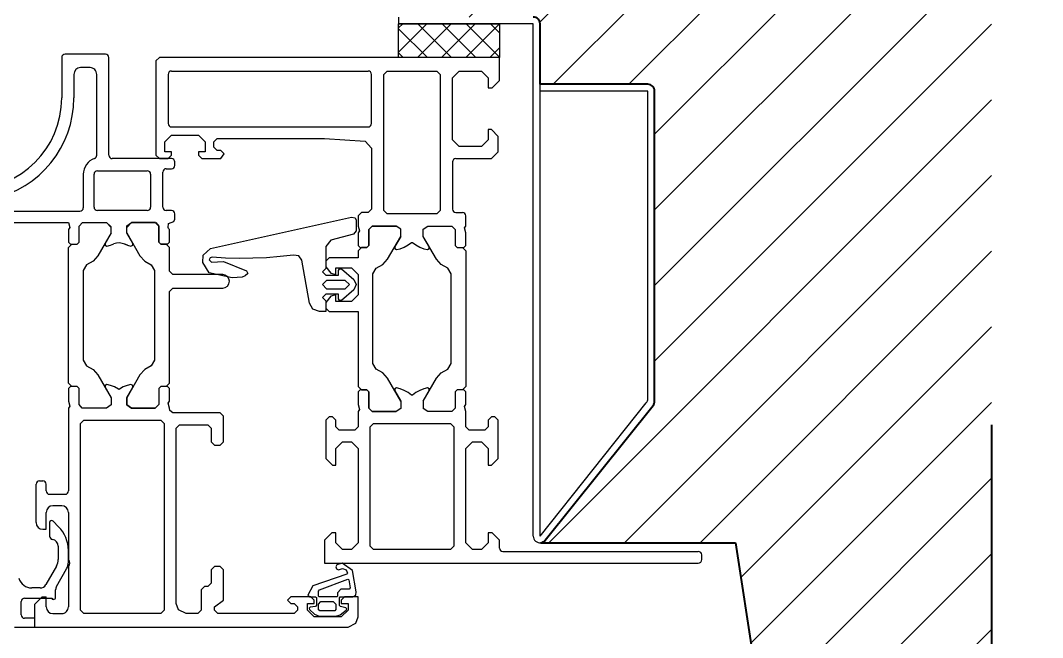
# Model space of a CAD drawing. Header units: millimetres. Extents: x 1251.1 to 1334.1, y 1577.6 to 1641.3.
# Drawn here: x 1278.0236 to 1278.1754, y 1620.3297 to 1620.4212 of the extents above; entities that cross this region are included whole.
import ezdxf

# ---------------------------------------------------------------- set-up
doc = ezdxf.new("R2010")
doc.units = ezdxf.units.MM
for name, pattern in [('ACAD_ISO02W100', [15, 12, -3]), ('AUSGEZOGEN', [0]), ('TRATTOPUNTO', [1, 0.5, -0.25, 0, -0.25])]:
    doc.linetypes.add(name, pattern=pattern)
doc.layers.add('MONTANTI sezioni - windows structure section', color=2, linetype='Continuous')
doc.layers.add('MURATURA', color=140, linetype='Continuous')
for name, color, linetype, lineweight in [('MURATURA sezioni - section wall', 7, 'Continuous', 40), ('SEZIONI medie - small section', 2, 'Continuous', 25), ('TRATTEGGIO - hatch', 252, 'Continuous', 20)]:
    doc.layers.add(name, color=color, linetype=linetype, lineweight=lineweight)
doc.styles.get("Standard").update_dxf_attribs({"font": 'Arial.ttf'})

# ---------------------------------------------------------------- blocks, each defined once
blk = doc.blocks.new('199120')
at = {"layer": 'MONTANTI sezioni - windows structure section', "linetype": 'Continuous'}
for p, q in [((-30, 74.49993897000002), (-30, 73.79992676)), ((26, 74.99993897000002), (-29.5, 74.99993897000002)), ((26, 71.59991455), (26, 74.99993897000002)), ((-0.5, 73.29992676), (-29.5, 73.29992676)), ((1.700012209999997, 71.99993897000002), (2.700012209999997, 72.99993897000002)), ((2.700012209999997, 72.99993897000002), (4, 72.99993897000002)), ((4, 72.99993897000002), (5, 71.99993897000002)), ((6.799987790000003, 72.49993897000002), (7.299987790000003, 72.99993897000002)), ((7.299987790000003, 72.99993897000002), (18.70001221, 72.99993897000002)), ((18.70001221, 72.99993897000002), (19.20001221, 72.49993897000002)), ((21, 71.99993897000002), (22, 72.99993897000002)), ((22, 72.99993897000002), (23.29998779, 72.99993897000002)), ((23.29998779, 72.99993897000002), (24.29998779, 71.99993897000002)), ((0, 72.79992676), (0, 71.59997558999999)), ((0, 71.59991455), (1.100036619999997, 70.49993897000002)), ((1.700012209999997, 70.5), (1.700012209999997, 71.99993897000002)), ((5, 71.99993897000002), (5, 65.99993897000002)), ((6.799987790000003, 54.79998778999999), (6.799987790000003, 72.49993897000002)), ((19.20001221, 72.49993897000002), (19.20001221, 54.79998778999999)), ((21, 66), (21, 71.99993897000002)), ((24.29998779, 71.99993897000002), (24.29998779, 70.49993897000002)), ((24.89996338, 70.5), (25.99993897, 71.60003661999997)), ((1.09997559, 70.5), (1.700012209999997, 70.5)), ((24.29998779, 70.5), (24.89996338, 70.5)), ((5, 66), (5, 65)), ((21, 65), (21, 66)), ((5, 65), (5, 58)), ((21, 58), (21, 65)), ((1.200012209999997, 60.5), (0.200012209999997, 59.5)), ((0.200012209999997, 59.5), (0.200012209999997, 53.80004882999998)), ((1.700012209999997, 60.5), (1.200012209999997, 60.5)), ((1.700012209999997, 58), (1.700012209999997, 60.5)), ((24.79998779, 60.5), (24.29998779, 60.5)), ((24.29998779, 60.5), (24.29998779, 58)), ((25.79998779, 59.5), (24.79998779, 60.5)), ((25.79998779, 53.79998778999999), (25.79998779, 59.5)), ((2.700012209999997, 57), (1.700012209999997, 58)), ((5, 58), (4, 57)), ((22, 57), (21, 58)), ((24.29998779, 58), (23.29998779, 57)), ((4, 57), (2.700012209999997, 57)), ((23.29998779, 57), (22, 57)), ((1.700012209999997, 54.79998778999999), (2.200012209999997, 55.29998778999999)), ((1.700012209999997, 53.79998778999999), (1.700012209999997, 54.79998778999999)), ((2.200012209999997, 55.29998778999999), (4.5, 55.29998778999999)), ((4.5, 55.29998778999999), (5, 54.79998778999999)), ((5, 54.79998778999999), (5, 52.5)), ((7.299987790000003, 54.29998778999999), (6.799987790000003, 54.79998778999999)), ((19.20001221, 54.79998778999999), (18.70001221, 54.29998778999999)), ((21, 54.79998778999999), (21.5, 55.29998778999999)), ((21, 52.5), (21, 54.79998778999999)), ((21.5, 55.29998778999999), (23.79998779, 55.29998778999999)), ((23.79998779, 55.29998778999999), (24.29998779, 54.79998778999999)), ((24.29998779, 54.79998778999999), (24.29998779, 53.79998778999999)), ((0.200012209999997, 53.79998778999999), (0.700012209999997, 53.29998778999999)), ((0.700012209999997, 53.29998778999999), (1.200012209999997, 53.29998778999999)), ((1.200012209999997, 53.29998778999999), (1.700012209999997, 53.79998778999999)), ((18.70001221, 54.29998778999999), (7.299987790000003, 54.29998778999999)), ((24.29998779, 53.79998778999999), (24.79998779, 53.29998778999999)), ((24.79998779, 53.29998778999999), (25.29998779, 53.29998778999999)), ((25.29998779, 53.29998778999999), (25.79998779, 53.79998778999999)), ((5, 52.5), (5.200012209999997, 51.77001953000001)), ((5.200012209999997, 51.77001953000001), (5, 51.50006103999999)), ((6.59997559, 52), (7.09997559, 52.5)), ((6.59997559, 52), (7.09997559, 52.5)), ((6.59997559, 49.59997558999999), (6.59997559, 52)), ((6.59997559, 49.59997558999999), (6.59997559, 52)), ((7.09997559, 52.5), (10.63995360999999, 52.5)), ((7.09997559, 52.5), (10.63995360999999, 52.5)), ((10.64001465, 52.5), (11.34002685999999, 52.04998778999999)), ((11.33996582, 50.96997069999998), (11.33996582, 52.04998778999999)), ((14.65997315, 52.04998778999999), (15.35998535, 52.5)), ((14.65997315, 50.96997069999998), (14.65997315, 52.04998778999999)), ((18.89996338, 52.5), (15.35992432, 52.5)), ((15.35998535, 52.5), (18.89996338, 52.5)), ((18.89996338, 52.5), (19.39996338, 52)), ((19.39996338, 52), (18.89996338, 52.5)), ((19.39996338, 52), (19.39996338, 49.59997558999999)), ((19.39996338, 49.59997558999999), (19.39996338, 52)), ((20.79998779, 52.22998046999999), (21, 52.5)), ((21, 51.5), (20.79998779, 52.22998046999999)), ((5, 51.5), (5, 49.59997558999999)), ((11.33996582, 50.96997069999998), (9.380004880000001, 47.56994629000002)), ((11.33996582, 50.96997069999998), (10.45996094, 49.44995117000002)), ((12.41998291, 49.69995117000002), (12.93994141, 50.07995605999997)), ((12.94000244, 50.07995605999997), (13.05999756, 50.07995605999997)), ((13.05999756, 50.07995605999997), (13.58001709, 49.69995117000002)), ((14.65997315, 50.96997069999998), (16.61999512, 47.56994629000002)), ((15.53997803, 49.44995117000002), (14.65997315, 50.96990966999999)), ((21, 49.59997558999999), (21, 51.5)), ((5, 49.59997558999999), (5.300048829999994, 49.29998778999999)), ((5, 48.79998778999999), (5.5, 49.29998778999999)), ((5, 28.70001221000001), (5, 48.79998778999999)), ((5.299987790000003, 49.29998778999999), (6.299987790000003, 49.29998778999999)), ((5.5, 49.29998778999999), (6.299987790000003, 49.29998778999999)), ((6.299987790000003, 49.29998778999999), (6.59997559, 49.59997558999999)), ((6.299987790000003, 49.29998778999999), (6.59997559, 49.59997558999999)), ((10.45996094, 49.44995117000002), (10.45996094, 49.14990233999998)), ((10.45996094, 49.15002442000002), (10.7199707, 49.00006103999999)), ((10.7199707, 49), (11.25994873, 49.14001465000001)), ((11.26000977, 49.14001465000001), (11.84997559, 49.38000488)), ((11.84997559, 49.38000488), (12.41998291, 49.70001221000001)), ((13.58001709, 49.69995117000002), (14.15002441, 49.37994385000002)), ((14.14996338, 49.38000488), (14.73999023, 49.14001465000001)), ((14.73999023, 49.14001465000001), (15.2800293, 49.00006103999999)), ((15.27996826, 49), (15.53997803, 49.15002442000002)), ((15.53997803, 49.15002442000002), (15.53997803, 49.45007323999999)), ((19.39996338, 49.59997558999999), (19.69995117, 49.29998778999999)), ((19.70001221, 49.29998778999999), (19.40002441, 49.59997558999999)), ((19.70001221, 49.29998778999999), (20.70001221, 49.29998778999999)), ((20.5, 49.29998778999999), (19.70001221, 49.29998778999999)), ((21, 48.79998778999999), (20.5, 49.29998778999999)), ((20.70001221, 49.29998778999999), (21, 49.59997558999999)), ((21, 37.69995117000002), (21, 48.79992676000001)), ((9.380004880000001, 47.56994629000002), (8.670043949999993, 46.76989745999998)), ((16.61999512, 47.56994629000002), (17.33001709, 46.76989745999998)), ((7.700012209999997, 46.25), (7.200012209999997, 45.39001465000001)), ((8.669982910000002, 46.77001953000001), (7.700012209999997, 46.25006103999999)), ((17.33001709, 46.77001953000001), (18.30004883, 46.25006103999999)), ((18.29999541999999, 46.25), (18.79999541999999, 45.39001465000001)), ((7.200012209999997, 45.39001465000001), (7.200012209999997, 32.11004638999998)), ((18.79999541999999, 45.39001465000001), (18.79999541999999, 32.11004638999998)), ((25.29998779, 37.69995117000002), (21, 37.69995117000002)), ((25.79998779, 37.19995117000002), (25.29998779, 37.69995117000002)), ((25.79998779, 36.36999512), (25.79998779, 37.20001221000001)), ((21, 35.19995117000002), (22, 36.19995117000002)), ((21, 32.20001221000001), (21, 35.20001221000001)), ((22, 36.19995117000002), (24.29998779, 36.19995117000002)), ((24.29998779, 36.19995117000002), (24.29998779, 35.19995117000002)), ((24.29998779, 35.19995117000002), (25.05999756, 35.39990233999998)), ((25.05999756, 35.40002442000002), (25.79998779, 36.37005614999998)), ((7.200012209999997, 32.10998534999999), (7.700012209999997, 31.25)), ((18.79998779, 32.10998534999999), (18.29998779, 31.25)), ((22, 31.20001221000001), (21, 32.20001221000001)), ((25.05999756, 32), (24.29998779, 32.20001221000001)), ((24.29998779, 32.20001221000001), (24.29998779, 31.20001221000001)), ((25.79998779, 31.02996825999998), (25.05999756, 32)), ((7.700012209999997, 31.25), (8.670043949999993, 30.72998046999999)), ((8.669982910000002, 30.72998046999999), (9.380004880000001, 29.92999268)), ((17.33001709, 30.72998046999999), (16.62005615, 29.92999268)), ((18.29998779, 31.25), (17.33001709, 30.72998046999999)), ((24.29998779, 31.20001221000001), (22, 31.20001221000001)), ((25.79998779, 30.20001221000001), (25.79998779, 31.03002930000002)), ((9.380004880000001, 29.92999268), (11.34002685999999, 26.52996825999998)), ((16.61999512, 29.92999268), (14.65997315, 26.52996825999998)), ((21, 28.70001221000001), (21, 29.70001221000001)), ((21, 29.70001221000001), (25.29998779, 29.70001221000001)), ((25.29998779, 29.70001221000001), (25.79998779, 30.20001221000001)), ((5.5, 28.20001221000001), (5, 28.70001221000001)), ((5.299987790000003, 28.20001221000001), (5, 27.90002442000002)), ((5, 27.89996337999997), (5, 26)), ((6.299987790000003, 28.20001221000001), (5.299987790000003, 28.20001221000001)), ((6.299987790000003, 28.20001221000001), (5.499938970000002, 28.20001221000001)), ((6.59997559, 27.89996337999997), (6.299987790000003, 28.19995117000002)), ((6.59997559, 27.89996337999997), (6.299987790000003, 28.19995117000002)), ((6.59997559, 25.5), (6.59997559, 27.89996337999997)), ((6.59997559, 25.5), (6.59997559, 27.89996337999997)), ((10.7199707, 28.5), (10.45996094, 28.34997558999999)), ((10.45996094, 28.34997558999999), (10.45996094, 28.04998778999999)), ((10.45996094, 28.04998778999999), (11.33996582, 26.52996825999998)), ((11.26000977, 28.35998534999999), (10.7199707, 28.5)), ((11.84997559, 28.11999512), (11.25994873, 28.35998534999999)), ((12.41998291, 27.79998778999999), (11.84997559, 28.11999512)), ((12.94000244, 27.41998290999999), (12.41998291, 27.79998778999999)), ((13.05999756, 27.41998290999999), (12.94000244, 27.41998290999999)), ((13.58001709, 27.79998778999999), (13.05999756, 27.41998290999999)), ((14.14996338, 28.11999512), (13.57995606, 27.79998778999999)), ((14.73999023, 28.35998534999999), (14.15002441, 28.11999512)), ((14.65997315, 26.52996825999998), (15.53997803, 28.04998778999999)), ((15.27996826, 28.5), (14.73999023, 28.35998534999999)), ((15.53997803, 28.34997558999999), (15.27996826, 28.5)), ((15.53997803, 28.04998778999999), (15.53997803, 28.34997558999999)), ((19.39996338, 27.89996337999997), (19.69995117, 28.19995117000002)), ((19.39996338, 27.89996337999997), (19.39996338, 25.5)), ((19.39996338, 25.5), (19.39996338, 27.89996337999997)), ((19.70001221, 28.20001221000001), (19.40002441, 27.90002442000002)), ((20.70001221, 28.20001221000001), (19.70001221, 28.20001221000001)), ((19.70001221, 28.20001221000001), (20.50006104, 28.20001221000001)), ((20.5, 28.20001221000001), (21, 28.70001221000001)), ((21, 27.89996337999997), (20.70001221, 28.19995117000002)), ((21, 26), (21, 27.89996337999997)), ((5, 26), (5.200012209999997, 25.26995849999997)), ((11.33996582, 26.52996825999998), (11.33996582, 25.44995117000002)), ((11.33996582, 26.52996825999998), (11.33996582, 25.44995117000002)), ((14.65997315, 26.52996825999998), (14.65997315, 25.44995117000002)), ((20.79998779, 25.72998046999999), (21, 26)), ((5.200012209999997, 25.26995849999997), (5, 25)), ((5, 25), (5, 23.5)), ((7.09997559, 25), (6.59997559, 25.5)), ((7.09997559, 25), (6.59997559, 25.5)), ((10.64001465, 25), (7.100036619999997, 25)), ((10.64001465, 25), (7.100036619999997, 25)), ((11.33996582, 25.44995117000002), (10.63995360999999, 24.99993897000002)), ((11.33996582, 25.44995117000002), (10.63995360999999, 24.99993897000002)), ((14.65997315, 25.44995117000002), (15.35998535, 24.99993897000002)), ((18.89996338, 25), (15.35992432, 25)), ((15.35998535, 25), (18.89996338, 25)), ((19.39996338, 25.5), (18.89996338, 25)), ((18.89996338, 25), (19.39996338, 25.5)), ((21, 25), (20.79998779, 25.72998046999999)), ((21, 23.5), (21, 25)), ((6.5, 23), (5.5, 23)), ((8.799987790000003, 22.69995117000002), (9.299987790000003, 23.19995117000002)), ((9.299987790000003, 23.19995117000002), (16.70001221, 23.19995117000002)), ((16.70001221, 23.19995117000002), (17.20001221, 22.69995117000002)), ((19, 22.5), (19.5, 23)), ((19.5, 23), (20.5, 23)), ((20.5, 23), (21, 23.5)), ((7, 15.5), (7, 22.5)), ((8.799987790000003, 2.5), (8.799987790000003, 22.69995117000002)), ((17.20001221, 22.69995117000002), (17.20001221, 2.499938970000017)), ((19, 13.42999268), (19, 22.5)), ((1.200012209999997, 15), (0.200012209999997, 14)), ((0.200012209999997, 14), (0.200012209999997, 11.69995117000002)), ((6.5, 15), (1.200012209999997, 15)), ((41.39996338, 15), (40.89996338, 14.29998778999999)), ((40.89996338, 14.29998778999999), (41.39996338, 13.79998778999999)), ((41.39996338, 13.79998778999999), (41.89996338, 13.79998778999999)), ((44.20001221, 15), (41.40002441, 15)), ((41.89996338, 13.79998778999999), (42.39996338, 13.29998778999999)), ((43.70001221, 12.5), (43.70001221, 14)), ((43.70001221, 14), (44.70001221, 14)), ((44.70001221, 14.5), (44.20001221, 15)), ((44.70001221, 14), (44.70001221, 14.5)), ((49.20001221, 15), (48.70001221, 14.5)), ((48.70001221, 14.5), (48.70001221, 14)), ((48.70001221, 14), (49.70001221, 14)), ((50.5, 15), (49.20001221, 15)), ((49.70001221, 14), (49.70001221, 12.5)), ((51, 14.5), (50.5, 15)), ((51, 0.5), (51, 14.5)), ((1.700012209999997, 12.19995117000002), (2.700012209999997, 13.19995117000002)), ((1.700012209999997, 10.69995117000002), (1.700012209999997, 12.19995117000002)), ((2.700012209999997, 13.19995117000002), (6, 13.19995117000002)), ((6, 13.19995117000002), (7, 12.19995117000002)), ((7, 12.19995117000002), (7, 2.999938970000017)), ((19.92999268, 12.42999268), (19, 13.42999268)), ((26, 12), (19.92999268, 12.42999268)), ((42.39996338, 12.5), (41.89996338, 12)), ((42.39996338, 13.29998778999999), (42.39996338, 12.5)), ((44.70001221, 11.5), (43.70001221, 12.5)), ((49.70001221, 12.5), (48.70001221, 11.5)), ((0.200012209999997, 11.69995117000002), (1.200012209999997, 10.69995117000002)), ((1.200012209999997, 10.69995117000002), (1.700012209999997, 10.69995117000002)), ((41.89996338, 12), (25.99993897, 12)), ((48.70001221, 11.5), (44.70001221, 11.5)), ((19, 9.799987789999989), (19, 2.5)), ((48.70001221, 10.29998778999999), (19.5, 10.29998778999999)), ((49.20001221, 2.5), (49.20001221, 9.799987789999989)), ((1.09997559, 4.5), (0, 3.399963379999974)), ((0, 3.399963379999974), (0, 0)), ((1.700012209999997, 4.5), (1.100036619999997, 4.5)), ((1.700012209999997, 3), (1.700012209999997, 4.5)), ((2.700012209999997, 2), (1.700012209999997, 3)), ((6, 2), (2.700012209999997, 2)), ((7, 3), (6, 2)), ((9.299987790000003, 2), (8.799987790000003, 2.5)), ((16.70001221, 2), (9.299987790000003, 2)), ((17.20001221, 2.5), (16.70001221, 2)), ((48.70001221, 2), (19.5, 2)), ((0, 0), (50.5, 0)), ((50.5, 0), (51, 0.5))]:
    blk.add_line(p, q, dxfattribs=at)
for centre, start, end in [((-29.5, 74.49993897000002), 90, 180), ((-29.5, 73.79992676), 180, 270), ((-0.5, 72.79992676), 0, 90), ((5.5, 23.5), 180, 270), ((6.5, 22.5), 0, 90), ((6.5, 15.5), 270, 0), ((19.5, 9.799987789999989), 90, 180), ((48.70001221, 9.799987789999989), 0, 90), ((19.5, 2.5), 180, 270), ((48.70001221, 2.5), 270, 0)]:
    blk.add_arc(centre, 0.5, start, end, dxfattribs=at)
blk = doc.blocks.new('224068')
at = {"layer": 'MONTANTI sezioni - windows structure section', "linetype": 'AUSGEZOGEN'}
for p, q in [((-1.77, 19.77), (-2.86, 19.72)), ((-0.25, 18.82), (-1.77, 19.77)), ((-3.88, 18.62), (-8.51, -2.309999)), ((-2.86, 19.72), (-3.88, 18.62)), ((-2.58, 18.38), (-2.48, 18.68)), ((-2.45, 16.36), (-2.58, 18.38)), ((-2.48, 18.68), (-2.18, 18.79)), ((-2.18, 18.79), (-1.85, 18.48)), ((-1.85, 18.48), (-1.93, 16.67)), ((0.51, 15.39), (-0.25, 18.82)), ((-2.39, 14.34), (-2.45, 16.36)), ((-1.93, 16.67), (-0.53, 13.29)), ((0.38, 13.93), (0.51, 15.39)), ((-2.41, 12.32), (-2.39, 14.34)), ((0.18, 13.47), (0.38, 13.93)), ((-2.5, 10.3), (-2.41, 12.32)), ((-0.53, 13.29), (-0.17, 13.06)), ((-0.17, 13.06), (0.18, 13.47)), ((-2.66, 8.29), (-2.5, 10.3)), ((-2.9, 6.28), (-2.66, 8.29)), ((-2.78, 5.49), (-2.9, 6.280001)), ((-2.11, 5.04), (-2.78, 5.49)), ((4.26, 3.920001), (-2.11, 5.04)), ((5.15, 3.410001), (4.26, 3.920001)), ((5.5, 2.440001), (5.15, 3.410001)), ((-0.9000001, 1.5), (-0.4000001, 2)), ((-0.4000001, 2), (0.09999987, 1.5)), ((0.9000003000000001, 1.400001), (1.5, 2)), ((1.5, 2), (2.1, 1.4)), ((2.9, 1.5), (3.4, 2)), ((3.4, 2), (3.9, 1.5)), ((5.5, 1.5), (5.5, 2.440001)), ((-6.01, -2.63), (-5.1, 0.7600005)), ((-5.1, 0.7600005), (-4.14, 1.5)), ((-4.14, 1.5), (-0.9000001, 1.5)), ((0.09999987, 1.5), (0.09999987, -0.3999995)), ((0.9000004999999999, -1.399999), (0.9000004999999999, 1.4)), ((2.1, 1.4), (2.1, -1.399999)), ((2.9, -0.3999995), (2.9, 1.5)), ((3.9, 1.5), (5.5, 1.5)), ((-0.6000001, -0.3999995), (-0.8600001, -0.5499995)), ((-0.8600001, -0.5499995), (-0.8600001, -0.8499995000000001)), ((-0.8600001, -0.8499995000000001), (0.7399998999999999, -2.65)), ((0.09999987, -0.3999995), (-0.6000001, -0.3999995)), ((1.5, -2), (0.9000004999999999, -1.399999)), ((2.1, -1.399999), (1.5, -2)), ((2.26, -2.65), (3.86, -0.8499995000000001)), ((3.6, -0.3999995), (2.9, -0.3999995)), ((3.86, -0.5499995), (3.6, -0.3999995)), ((3.86, -0.8499995000000001), (3.86, -0.5499995)), ((-8.51, -2.309999), (-8.41, -2.849999)), ((-8.41, -2.849999), (-8.05, -3)), ((-8.05, -3), (-6.5, -3)), ((-6.5, -3), (-6.01, -2.63)), ((0.7399998999999999, -2.65), (1.5, -3)), ((1.5, -3), (2.26, -2.65))]:
    blk.add_line(p, q, dxfattribs=at)
at = {"layer": 'MONTANTI sezioni - windows structure section', "linetype": 'AUSGEZOGEN', "flags": 3}
blk.add_attdef('GRUPPE', (0, 0), '', height=1, dxfattribs=at)
blk = doc.blocks.new('224310')
at = {"layer": 'MONTANTI sezioni - windows structure section', "linetype": 'Continuous'}
for p, q in [((1.751989703984947, 1.731448867461154), (1.681982373984937, 1.541461677461143)), ((1.681982373984937, 1.541461677461143), (1.831991533984962, 1.381458017461227)), ((2.641989093984961, 2.421451307461211), (1.751989703984947, 1.731448867461154)), ((3.281988483984946, 2.651462287461186), (2.641989093984961, 2.421451307461211)), ((5.761984203984952, 2.651462287461186), (3.281988483984946, 2.651462287461186)), ((3.281988483984946, 1.651462287461186), (3.451986643984952, 1.851459237461199)), ((3.281988483984946, 0.8514592374611993), (3.281988483984946, 1.651462287461186)), ((3.451986643984952, 1.851459237461199), (5.681982373984937, 1.851459237461199)), ((5.681982373984937, 1.851459237461199), (5.88197932398495, 1.681461067461214)), ((6.471990923984947, 2.361453747461155), (5.761984203984952, 2.651462287461186)), ((5.88197932398495, 1.681461067461214), (5.88197932398495, 0.8514592374611993)), ((7.221990923984947, 1.651462287461186), (6.471990923984947, 2.361453747461155)), ((7.271978713984936, 1.44145557746117), (7.221990923984947, 1.651462287461186)), ((1.831991533984962, 1.381458017461227), (2.63197932398495, 1.19145557746117)), ((2.63197932398495, 1.19145557746117), (2.781988483984946, 1.031451917461254)), ((2.781988483984946, 1.031451917461254), (2.781988483984946, -0.09853771253881405)), ((3.681982373984937, 0.4514500874611826), (3.281988483984946, 0.8514592374611993)), ((5.541982983984951, 0.4514500874611826), (3.681982373984937, 0.4514500874611826)), ((5.88197932398495, 0.8514592374611993), (5.541982983984951, 0.4514500874611826)), ((6.181982373984937, 1.001453137461226), (6.331991533984962, 1.19145557746117)), ((6.181982373984937, -0.1185419825387726), (6.181982373984937, 1.001453137461226)), ((6.331991533984962, 1.19145557746117), (7.13197932398495, 1.321460457461171)), ((7.13197932398495, 1.321460457461171), (7.271978713984936, 1.44145557746117)), ((0.3619903139849612, -0.4785425925388154), (0.2819884839849465, -0.9585383225388568)), ((0.2819884839849465, -0.9585383225388568), (0.8419860339849379, -4.158550522538803)), ((0.7819884839849465, -0.2485468625387739), (0.3619903139849612, -0.4785425925388154)), ((2.651983593984937, -0.2485468625387739), (0.7819884839849465, -0.2485468625387739)), ((1.16197810398495, -1.55854442253883), (1.331991533984962, -1.348537712538814)), ((1.331991533984962, -1.348537712538814), (2.581991533984962, -1.348537712538814)), ((5.731985423984952, -1.278545642538802), (1.511984203984952, -2.848537712538814)), ((2.581991533984962, -1.348537712538814), (3.081991533984962, -0.848537712538814)), ((2.781988483984946, -0.09853771253881405), (2.651983593984937, -0.2485468625387739)), ((3.081991533984962, -0.318538932538786), (3.16197810398495, -0.2485468625387739)), ((3.081991533984962, -0.848537712538814), (3.081991533984962, -0.318538932538786)), ((3.16197810398495, -0.2485468625387739), (5.811987263984946, -0.2485468625387739)), ((5.88197932398495, -1.088543202538801), (5.731985423984952, -1.278545642538802)), ((5.811987263984946, -0.2485468625387739), (5.88197932398495, -0.3285486925387886)), ((5.88197932398495, -0.3285486925387886), (5.88197932398495, -1.088543202538801)), ((6.331991533984962, -0.2485468625387739), (6.181982373984937, -0.1185419825387726)), ((7.181982373984937, -0.2485468625387739), (6.331991533984962, -0.2485468625387739)), ((6.741979933984936, -1.888546252538845), (7.481985423984952, -0.4985468625387739)), ((7.481985423984952, -0.4985468625387739), (7.181982373984937, -0.2485468625387739)), ((1.38197932398495, -2.748546862538774), (1.16197810398495, -1.55854442253883)), ((1.41197810398495, -2.818538932538786), (1.38197932398495, -2.748546862538774)), ((1.511984203984952, -2.848537712538814), (1.41197810398495, -2.818538932538786)), ((1.691992143984947, -3.608547472538817), (6.741979933984936, -1.888546252538845)), ((0.8419860339849379, -4.158550522538803), (2.351980543984951, -5.248546862538774)), ((1.591986033984938, -3.768551132538846), (1.611990313984961, -3.688549302538831)), ((1.781988483984946, -4.238537102538828), (1.591986033984938, -3.768551132538846)), ((1.611990313984961, -3.688549302538831), (1.691992143984947, -3.608547472538817)), ((2.311987263984946, -4.448543812538787), (1.781988483984946, -4.238537102538828)), ((2.891989093984961, -4.248546862538774), (2.311987263984946, -4.448543812538787)), ((3.201986643984952, -4.368541982538773), (2.891989093984961, -4.248546862538774)), ((3.311987263984946, -4.678539542538829), (3.201986643984952, -4.368541982538773)), ((2.351980543984951, -5.248546862538774), (3.141989093984961, -4.978542592538815)), ((3.141989093984961, -4.978542592538815), (3.311987263984946, -4.678539542538829))]:
    blk.add_line(p, q, dxfattribs=at)

msp = doc.modelspace()

# ---------------------------------------------------------------- hatches: boundary and pattern name
at = {"layer": 'MURATURA', "linetype": 'ACAD_ISO02W100'}
h = msp.add_hatch(dxfattribs=at)
h.set_pattern_fill('ANSI35', color=3, scale=0.05)
h.set_pattern_definition([(45, (0, 0), (-0.2245064030267288, 0.2245064030267289), []), (45, (0.2245065000000001, 0), (-0.2245064030267288, 0.2245064030267289), [0.396875, -0.079375, 0, -0.079375])])
h.paths.add_polyline_path([(1275.456753483145, 1620.259523159729), (1275.156753483145, 1620.259523159729), (1275.156753483145, 1618.059523159729), (1275.456753483145, 1618.059523159729)])
h.paths.add_polyline_path([(1276.781753483145, 1620.559523159729), (1275.456753483145, 1620.559523159729), (1275.456753483146, 1620.259523159729), (1276.781753483145, 1620.259523159729)])
h.paths.add_polyline_path([(1280.158173709271, 1620.559523159729), (1278.167753483145, 1620.559523159729), (1278.167753483145, 1620.259523159729), (1279.606753483145, 1620.259523159729), (1280.158173709271, 1620.259523159729)])
h.paths.add_polyline_path([(1283.631753483143, 1620.559523159729), (1280.458173709271, 1620.559523159729), (1280.458173709271, 1620.259523159729), (1283.631753483143, 1620.259523159729)])
h.paths.add_polyline_path([(1285.781753483143, 1620.559523159729), (1283.931753483144, 1620.559523159729), (1283.931753483144, 1620.259523159729), (1285.781753483143, 1620.259523159729)])
h.paths.add_polyline_path([(1287.856753483143, 1620.559523159729), (1286.081753483143, 1620.559523159729), (1286.081753483143, 1620.259523159729), (1287.856753483143, 1620.259523159729)])
h.paths.add_polyline_path([(1280.383173709271, 1620.25952315973), (1280.233173709271, 1620.25952315973), (1280.233173709271, 1618.659523159729), (1280.383173709271, 1618.659523159729)])
h.paths.add_polyline_path([(1280.383173709271, 1617.45952315973), (1280.233173709272, 1617.45952315973), (1280.233173709272, 1615.859523159729), (1280.383173709271, 1615.85952315973)])
h.paths.add_polyline_path([(1280.383173709271, 1615.709523159729), (1280.233173709272, 1615.709523159729), (1280.233173709272, 1613.826963596457), (1280.383173709272, 1613.826963596457)])
h.paths.add_polyline_path([(1280.383173709271, 1615.85952315973), (1280.233173709272, 1615.859523159729), (1280.153173709272, 1615.859523159729), (1280.153173709272, 1615.709523159729), (1280.233173709271, 1615.709523159729), (1280.383173709271, 1615.709523159729)])
h.paths.add_polyline_path([(1281.508173709271, 1615.859523159729), (1280.383173709271, 1615.859523159729), (1280.383173709271, 1615.709523159729), (1281.508173709271, 1615.709523159729)])
h.paths.add_polyline_path([(1277.310609542106, 1615.859523159729), (1275.456753483145, 1615.859523159729), (1275.456753483145, 1615.709523159729), (1277.310609542106, 1615.709523159729)])
h.paths.add_polyline_path([(1278.176753483145, 1615.859523159729), (1277.310609542106, 1615.859523159729), (1277.310609542106, 1615.709523159729), (1278.176753483145, 1615.709523159729)])
h.paths.add_polyline_path([(1275.456753483145, 1616.859523159729), (1275.156753483145, 1616.859523159729), (1275.156753483145, 1615.934523159729), (1275.456753483145, 1615.934523159729)])
h.paths.add_polyline_path([(1283.856753483144, 1617.909523159729), (1286.931753483143, 1617.909523159729), (1286.931753483143, 1618.059523159729), (1286.909148277949, 1618.059523159729), (1286.909450120737, 1618.032856531348), (1286.91497027966, 1618.032919014694), (1286.915032763006, 1618.027398855775), (1286.870871491659, 1618.026898989009), (1286.826710220312, 1618.026399122243), (1286.826647736966, 1618.031919281162), (1286.848728372636, 1618.032169214545), (1286.848418750025, 1618.059523159729), (1286.006753483143, 1618.059523159729), (1286.006753483143, 1620.259523159729), (1285.856753483143, 1620.259523159729), (1285.856753483143, 1618.059523159729), (1283.856753483144, 1618.059523159729), (1283.856753483144, 1618.340201350647), (1283.856308598813, 1618.340200792494), (1283.856336302997, 1618.318118759736), (1283.850815794805, 1618.31811183369), (1283.850788090622, 1618.340193866449), (1283.795583008717, 1618.340124605991), (1283.7956107129, 1618.318042573232), (1283.790090204709, 1618.318035647187), (1283.790038154354, 1618.359523159729), (1283.706753483144, 1618.359523159729), (1283.706753483144, 1616.835528084625), (1283.790042139371, 1616.835528084625), (1283.795562651907, 1616.835528084625), (1283.795562651907, 1616.813446034488), (1283.850767777259, 1616.813446034488), (1283.850767777259, 1616.818966547012), (1283.850767777259, 1616.835528084625)])
h.paths.add_polyline_path([(1283.856753483144, 1620.259523159729), (1283.706753483144, 1620.259523159729), (1283.706753483144, 1619.159523159729), (1283.789034472005, 1619.159523159729), (1283.788995889475, 1619.190275941274), (1283.788940481108, 1619.234440006799), (1283.7944609893, 1619.234446932844), (1283.794488693483, 1619.212364900086), (1283.849693775388, 1619.212434160544), (1283.849686849342, 1619.217954668723), (1283.849666071204, 1619.234516193302), (1283.856753483144, 1619.23452508519)], flags=0)
h.paths.add_polyline_path([(1283.906555309423, 1610.859523159729), (1283.731753483145, 1610.859523159729), (1283.731753483145, 1610.559523159729), (1283.906555309423, 1610.559523159729)])
h.paths.add_polyline_path([(1280.383173709272, 1611.751262682027), (1280.153173709272, 1611.751262682027), (1280.153173709272, 1610.859523159729), (1280.383173709272, 1610.859523159729)])
h.paths.add_polyline_path([(1280.153173709272, 1612.02623653078), (1280.083173709272, 1612.02623653078), (1280.083173709272, 1611.751262682027), (1280.153173709272, 1611.751262682027)])
h.paths.add_polyline_path([(1280.153173709272, 1611.751262682027), (1280.083173709272, 1611.751262682027), (1280.083173709272, 1610.859523159729), (1280.153173709272, 1610.859523159729)])
h.paths.add_polyline_path([(1280.383173709272, 1612.02623653078), (1280.153173709272, 1612.02623653078), (1280.153173709272, 1611.751262682027), (1280.383173709272, 1611.751262682027)])
at = {"layer": 'TRATTEGGIO - hatch'}
h = msp.add_hatch(dxfattribs=at)
h.set_pattern_fill('ANSI31', color=256, scale=0.0025, style=0)
h.set_pattern_definition([(45, (844.3292674097394, 841.381119670283), (-0.005612660075668221, 0.005612660075668221), [])])
h.paths.add_polyline_path([(1278.167753483145, 1620.289360570272), (1278.138140684804, 1620.289360570272), (1278.129753483145, 1620.343725070764), (1278.100878510805, 1620.343725070764, 0.1952256424290443), (1278.101534666018, 1620.344092921755), (1278.117534666018, 1620.364113553823, 0.1701742515066235), (1278.117753483145, 1620.364737856089), (1278.117753483145, 1620.41074850457, 0.4142135623730951), (1278.116753483145, 1620.41174850457), (1278.100753483145, 1620.41174850457), (1278.100753483145, 1620.420717224021, 0.4142135623730284), (1278.099753483145, 1620.421717224021), (1278.084753483146, 1620.421717224021), (1278.084753483146, 1620.531717224021), (1278.119253483145, 1620.531717224021), (1278.119253483145, 1620.521717224021), (1278.120953483146, 1620.521717224021), (1278.120953483146, 1620.509217224021), (1278.116653483145, 1620.518217224021), (1278.114953483145, 1620.518217224021), (1278.119253483145, 1620.509217224021), (1278.119253483145, 1620.500217224021), (1278.120953483146, 1620.500217224021), (1278.120953483146, 1620.497217224021), (1278.119253483145, 1620.497217224021), (1278.119253483145, 1620.496050557354), (1278.120653483145, 1620.493217224021), (1278.120953483146, 1620.493217224021), (1278.120953483146, 1620.490217224021), (1278.117953483145, 1620.495217224021), (1278.116253483145, 1620.495217224021), (1278.119253483145, 1620.490217224021), (1278.119253483145, 1620.486217224021), (1278.120953483146, 1620.486217224021), (1278.120953483146, 1620.483217224021), (1278.119253483145, 1620.483217224021), (1278.119253483145, 1620.482050557354), (1278.120653483145, 1620.479217224021), (1278.121253483145, 1620.479217224021), (1278.121253483145, 1620.479017224021), (1278.122453483145, 1620.478428816398), (1278.122453483145, 1620.478028816398), (1278.121253483145, 1620.477017224021), (1278.121253483145, 1620.476867224021), (1278.127253483146, 1620.477925185905), (1278.127253483146, 1620.476775185905), (1278.132053483145, 1620.477621555412), (1278.132053483145, 1620.477821555412), (1278.133253483145, 1620.478833147789), (1278.133253483145, 1620.479217224021), (1278.135253483145, 1620.479217224021), (1278.135253483145, 1620.483217224021), (1278.138253483145, 1620.488217224021), (1278.136553483145, 1620.488217224021), (1278.133553483145, 1620.483217224021), (1278.133553483145, 1620.486217224021), (1278.133853483145, 1620.486217224021), (1278.135253483145, 1620.489050557354), (1278.135253483145, 1620.490217224021), (1278.133553483145, 1620.490217224021), (1278.133553483145, 1620.493217224021), (1278.135253483145, 1620.493217224021), (1278.135253483145, 1620.497217224021), (1278.133553483145, 1620.497217224021), (1278.133553483145, 1620.500217224021), (1278.135253483145, 1620.500217224021), (1278.135253483145, 1620.509217224021), (1278.139553483145, 1620.518217224021), (1278.137853483145, 1620.518217224021), (1278.133553483145, 1620.509217224021), (1278.133553483145, 1620.521717224021), (1278.135253483145, 1620.521717224021), (1278.135253483145, 1620.531717224021), (1278.167753483145, 1620.531717224021)])
h = msp.add_hatch(dxfattribs=at)
h.set_pattern_fill('ANSI37', color=256, scale=0.0007999999999999992, angle=89.99999999999999, style=0)
h.set_pattern_definition([(135, (1279.101651677491, 1619.283144687991), (-0.00179605122421383, -0.001796051224213828), []), (225, (1279.101651677491, 1619.283144687991), (0.001796051224213828, -0.00179605122421383), [])])
h.paths.add_polyline_path([(1278.094753483145, 1620.420717224021), (1278.094753483145, 1620.415717224021), (1278.079753483145, 1620.415717224021), (1278.079753483145, 1620.420717224021)])

# ---------------------------------------------------------------- linework, layer by layer
at = {"layer": 'MONTANTI sezioni - windows structure section', "linetype": 'Continuous'}
for p, q in [((1278.029760105455, 1620.415717277431), (1278.029760105455, 1620.409717277431)), ((1278.036260105455, 1620.416217277431), (1278.030260105455, 1620.416217277431)), ((1278.036760105455, 1620.401217277431), (1278.036760105455, 1620.415717277431)), ((1278.033960117665, 1620.414217277431), (1278.032560093255, 1620.414217277431)), ((1278.031560093255, 1620.413217277431), (1278.031560093255, 1620.409717277431)), ((1278.034960117665, 1620.401217277431), (1278.034960117665, 1620.413217277431)), ((1278.046060093255, 1620.400717277431), (1278.037260044425, 1620.400717277431)), ((1278.035060093255, 1620.398917259121), (1278.042460117665, 1620.398917259121)), ((1278.045260105455, 1620.399217277431), (1278.046060093255, 1620.399217277431)), ((1278.046560093255, 1620.399717277431), (1278.046560093255, 1620.400217277431)), ((1278.032960117665, 1620.398388847251), (1278.032960117665, 1620.393417167571)), ((1278.034560093255, 1620.393517295741), (1278.034560093255, 1620.398417259121)), ((1278.042960117665, 1620.398417259121), (1278.042960117665, 1620.393517295741)), ((1278.044760105455, 1620.393517295741), (1278.044760105455, 1620.398717277431)), ((1278.019560032215, 1620.392916999721), (1278.032459995595, 1620.392917167571)), ((1278.042460117665, 1620.393017295741), (1278.035060093255, 1620.393017295741)), ((1278.046060093255, 1620.393017295741), (1278.045260105455, 1620.393017295741)), ((1278.045600071285, 1620.391097282311), (1278.046410068835, 1620.391367271331)), ((1278.046410068835, 1620.391367271331), (1278.046560093255, 1620.391717246911)), ((1278.046560093255, 1620.391717277431), (1278.046560093255, 1620.392517295741)), ((1278.015560032215, 1620.391217277431), (1278.030760044425, 1620.391217277431)), ((1278.030760105455, 1620.391217277431), (1278.030960117665, 1620.390487266441)), ((1278.030960117665, 1620.390487266441), (1278.030760105455, 1620.390217246911)), ((1278.030760105455, 1620.390217277431), (1278.030760105455, 1620.388317283531)), ((1278.032353489245, 1620.390717269801), (1278.032853489245, 1620.391217269801)), ((1278.032353489245, 1620.388317275901), (1278.032353489245, 1620.390717300321)), ((1278.032360081045, 1620.390717277431), (1278.032860081045, 1620.391217277431)), ((1278.032360081045, 1620.388317283531), (1278.032360081045, 1620.390717307951)), ((1278.032810093255, 1620.391217277431), (1278.036400120105, 1620.391217277431)), ((1278.032853489245, 1620.391217269801), (1278.036393528315, 1620.391217269801)), ((1278.036393528315, 1620.391217269801), (1278.037093479485, 1620.390517288111)), ((1278.036400120105, 1620.391217277431), (1278.037100071285, 1620.390611167811)), ((1278.037093479485, 1620.389687271021), (1278.037093479485, 1620.390517288111)), ((1278.037099277825, 1620.389685935881), (1278.037099277825, 1620.390611167811)), ((1278.040113499015, 1620.391217269801), (1278.039406406725, 1620.390510147001)), ((1278.039413486805, 1620.389687271021), (1278.039413486805, 1620.390517227081)), ((1278.039420078605, 1620.390767295741), (1278.040120090815, 1620.391217307951)), ((1278.039420078605, 1620.389687278651), (1278.039420078605, 1620.390767295741)), ((1278.040113499015, 1620.391217269801), (1278.043703525865, 1620.391217269801)), ((1278.043660068835, 1620.391217277431), (1278.040120090815, 1620.391217277431)), ((1278.044153477045, 1620.390717269801), (1278.043653477045, 1620.391217269801)), ((1278.043710117665, 1620.391217277431), (1278.044160068835, 1620.390717277431)), ((1278.044153477045, 1620.390717269801), (1278.044153477045, 1620.388317275901)), ((1278.044160068835, 1620.388317283531), (1278.044160068835, 1620.390717307951)), ((1278.045560093255, 1620.390487266441), (1278.045600071285, 1620.391097251801)), ((1278.045600071285, 1620.390337272551), (1278.045560093255, 1620.390487266441)), ((1278.045760105455, 1620.390217277431), (1278.045600071285, 1620.390337272551)), ((1278.045760105455, 1620.388317283531), (1278.045760105455, 1620.390217307951)), ((1278.030760105455, 1620.388317283531), (1278.031060093255, 1620.388017295741)), ((1278.032053501455, 1620.388017288111), (1278.032353489245, 1620.388317275901)), ((1278.032060093255, 1620.388017295741), (1278.032360081045, 1620.388317283531)), ((1278.037093479485, 1620.389687271021), (1278.035133518545, 1620.386287246611)), ((1278.037100071285, 1620.389687278651), (1278.036220066395, 1620.388167259121)), ((1278.039413486805, 1620.389687271021), (1278.041373508785, 1620.386287246611)), ((1278.040300083485, 1620.388167259121), (1278.039420078605, 1620.389687278651)), ((1278.044153477045, 1620.388317275901), (1278.044453525865, 1620.388017288111)), ((1278.044460117665, 1620.388017295741), (1278.044160068835, 1620.388317283531)), ((1278.045460117665, 1620.388017295741), (1278.045760105455, 1620.388317283531)), ((1278.030753513665, 1620.387517288111), (1278.031253513665, 1620.388017288111)), ((1278.030753513665, 1620.367417251491), (1278.030753513665, 1620.387517257591)), ((1278.031060093255, 1620.388017295741), (1278.032060093255, 1620.388017295741)), ((1278.031253513665, 1620.388017288111), (1278.032053501455, 1620.388017288111)), ((1278.036220066395, 1620.388167259121), (1278.036220066395, 1620.387867271331)), ((1278.036220066395, 1620.387867271331), (1278.036480076165, 1620.387717246911)), ((1278.036480076165, 1620.387717277431), (1278.037020115225, 1620.387857261561)), ((1278.037020115225, 1620.387857261561), (1278.037506504385, 1620.388055137541)), ((1278.039013798085, 1620.388055107021), (1278.039500156725, 1620.387857261561)), ((1278.039500095695, 1620.387857261561), (1278.039126865715, 1620.388004943751)), ((1278.039500095695, 1620.387857261561), (1278.040040073725, 1620.387717246911)), ((1278.040040073725, 1620.387717277431), (1278.040300083485, 1620.387867271331)), ((1278.040300083485, 1620.387867271331), (1278.040300083485, 1620.388167259121)), ((1278.044453525865, 1620.388017288111), (1278.045253513665, 1620.388017288111)), ((1278.045460117665, 1620.388017295741), (1278.044460117665, 1620.388017295741)), ((1278.045753513665, 1620.387517288111), (1278.045253513665, 1620.388017288111)), ((1278.045753513665, 1620.384017288111), (1278.045753513665, 1620.387517288111)), ((1278.034423496575, 1620.385487258811), (1278.033453525865, 1620.384967239281)), ((1278.035133518545, 1620.386287246611), (1278.034423496575, 1620.385487258811)), ((1278.041373508785, 1620.386287246611), (1278.042083530755, 1620.385487258811)), ((1278.042083530755, 1620.385487258811), (1278.043053501455, 1620.384967239281)), ((1278.033453525865, 1620.384967269801), (1278.032953525865, 1620.384107253931)), ((1278.032953525865, 1620.384107253931), (1278.032953525865, 1620.370827285671)), ((1278.043053501455, 1620.384967269801), (1278.043553501455, 1620.384107253931)), ((1278.043553501455, 1620.384107253931), (1278.043553501455, 1620.370827285671)), ((1278.046253513665, 1620.383517288111), (1278.045753513665, 1620.384017288111)), ((1278.053653446525, 1620.383517288111), (1278.046253513665, 1620.383517288111)), ((1278.045753513665, 1620.381017288111), (1278.046253513665, 1620.381517288111)), ((1278.045753513665, 1620.367417251491), (1278.045753513665, 1620.381017257591)), ((1278.046253513665, 1620.381517288111), (1278.053653446525, 1620.381517288111)), ((1278.032953525865, 1620.370827285671), (1278.033453525865, 1620.369967300321)), ((1278.043553501455, 1620.370827285671), (1278.043053501455, 1620.369967300321)), ((1278.033453525865, 1620.369967269801), (1278.034423496575, 1620.369447280791)), ((1278.034423496575, 1620.369447280791), (1278.035133518545, 1620.368647292991)), ((1278.035133518545, 1620.368647292991), (1278.037093479485, 1620.365247299101)), ((1278.041373508785, 1620.368647292991), (1278.039413486805, 1620.365247299101)), ((1278.042083530755, 1620.369447280791), (1278.041373508785, 1620.368647292991)), ((1278.043053501455, 1620.369967269801), (1278.042083530755, 1620.369447280791)), ((1278.031253513665, 1620.366917251491), (1278.030753513665, 1620.367417251491)), ((1278.036473545405, 1620.367217269801), (1278.036213474605, 1620.367067245391)), ((1278.036213474605, 1620.367067245391), (1278.036213474605, 1620.366767257591)), ((1278.037013645495, 1620.367077224631), (1278.036473545405, 1620.367217269801)), ((1278.037603672355, 1620.366837173371), (1278.037013645495, 1620.367077224631)), ((1278.039493442865, 1620.367077224631), (1278.038903721185, 1620.366837356471)), ((1278.040033481925, 1620.367217239281), (1278.039493442865, 1620.367077224631)), ((1278.040293491695, 1620.367067245391), (1278.040033481925, 1620.367217239281)), ((1278.040293491695, 1620.366767257591), (1278.040293491695, 1620.367067245391)), ((1278.045253513665, 1620.366917251491), (1278.045753513665, 1620.367417251491)), ((1278.031053501455, 1620.366917220971), (1278.030753513665, 1620.366617233181)), ((1278.030753513665, 1620.366617233181), (1278.030753513665, 1620.364717239281)), ((1278.032053501455, 1620.366917220971), (1278.031053501455, 1620.366917220971)), ((1278.032053501455, 1620.366917251491), (1278.031253513665, 1620.366917251491)), ((1278.032353489245, 1620.366617263701), (1278.032053501455, 1620.366917251491)), ((1278.032353489245, 1620.366617233181), (1278.032053501455, 1620.366917220971)), ((1278.032353489245, 1620.364217269801), (1278.032353489245, 1620.366617263701)), ((1278.032353489245, 1620.364217239281), (1278.032353489245, 1620.366617233181)), ((1278.036213474605, 1620.366767257591), (1278.037093479485, 1620.365247238061)), ((1278.038173374505, 1620.366517349151), (1278.037603672355, 1620.366837173371)), ((1278.038253452625, 1620.366467269801), (1278.038173313465, 1620.366517349151)), ((1278.038333408685, 1620.366517166041), (1278.038253452625, 1620.366467269801)), ((1278.038903721185, 1620.366837356471), (1278.038333408685, 1620.366517166041)), ((1278.039413486805, 1620.365247238061), (1278.040293491695, 1620.366767257591)), ((1278.044453525865, 1620.366917251491), (1278.044153477045, 1620.366617263701)), ((1278.044453525865, 1620.366917220971), (1278.044153477045, 1620.366617233181)), ((1278.044153477045, 1620.366617263701), (1278.044153477045, 1620.364217269801)), ((1278.044153477045, 1620.366617233181), (1278.044153477045, 1620.364217239281)), ((1278.045453525865, 1620.366917251491), (1278.044453525865, 1620.366917251491)), ((1278.045453525865, 1620.366917220971), (1278.044453525865, 1620.366917220971)), ((1278.045753513665, 1620.366617233181), (1278.045453525865, 1620.366917220971)), ((1278.045753513665, 1620.364717269801), (1278.045753513665, 1620.366617233181)), ((1278.030753513665, 1620.364717239281), (1278.030953525865, 1620.363987258811)), ((1278.032803501455, 1620.363717269801), (1278.032353489245, 1620.364217269801)), ((1278.032803501455, 1620.363717239281), (1278.032353489245, 1620.364217239281)), ((1278.037093479485, 1620.364167251491), (1278.036393528315, 1620.363717239281)), ((1278.037093479485, 1620.364167220971), (1278.036393589345, 1620.363717239281)), ((1278.037093479485, 1620.365247268581), (1278.037093479485, 1620.364167251491)), ((1278.037093479485, 1620.365247238061), (1278.037093479485, 1620.364167220971)), ((1278.039413486805, 1620.365247268581), (1278.039413486805, 1620.364167251491)), ((1278.039413486805, 1620.364167220971), (1278.039413486805, 1620.365247238061)), ((1278.039413486805, 1620.364167251491), (1278.040113499015, 1620.363717239281)), ((1278.040113437975, 1620.363717239281), (1278.039413486805, 1620.364167220971)), ((1278.044153477045, 1620.364217269801), (1278.043653477045, 1620.363717269801)), ((1278.044153477045, 1620.364217239281), (1278.043653477045, 1620.363717239281)), ((1278.045553501455, 1620.364447219751), (1278.045753513665, 1620.364717269801)), ((1278.045753452625, 1620.363717452911), (1278.045553501455, 1620.364447219751)), ((1278.030953525865, 1620.363987258811), (1278.030753452625, 1620.363717208771)), ((1278.030753513665, 1620.363717208771), (1278.030753513665, 1620.351417251491)), ((1278.036393589345, 1620.363717239281), (1278.032803501455, 1620.363717239281)), ((1278.036393528315, 1620.363717269801), (1278.032853489245, 1620.363717269801)), ((1278.043653477045, 1620.363717239281), (1278.040113437975, 1620.363717239281)), ((1278.040113499015, 1620.363717269801), (1278.043653477045, 1620.363717269801)), ((1278.045793491695, 1620.363327255151), (1278.045753452625, 1620.363717452911)), ((1278.046253574695, 1620.363017257591), (1278.045793491695, 1620.363327255151)), ((1278.053253483145, 1620.363017257591), (1278.046253574695, 1620.363017257591)), ((1278.053753483145, 1620.362517257591), (1278.053253483145, 1620.363017257591)), ((1278.053753483145, 1620.358717239281), (1278.053753483145, 1620.362517257591)), ((1278.032553501455, 1620.361417220971), (1278.033053501455, 1620.361917220971)), ((1278.032553501455, 1620.333717239281), (1278.032553501455, 1620.361417220971)), ((1278.033053501455, 1620.361917220971), (1278.044453525865, 1620.361917220971)), ((1278.044453525865, 1620.361917220971), (1278.044953525865, 1620.361417220971)), ((1278.044953525865, 1620.361417220971), (1278.044953525865, 1620.333717239281)), ((1278.046753513665, 1620.360717239281), (1278.047253513665, 1620.361217239281)), ((1278.047253513665, 1620.361217239281), (1278.051453495355, 1620.361217239281)), ((1278.051453495355, 1620.361217239281), (1278.051953495355, 1620.360717239281)), ((1278.046753513665, 1620.334717239281), (1278.046753513665, 1620.360717239281)), ((1278.051953495355, 1620.360717239281), (1278.051953495355, 1620.358717239281)), ((1278.051953495355, 1620.358717239281), (1278.052453495355, 1620.358217239281)), ((1278.052453495355, 1620.358217239281), (1278.053253544185, 1620.358217239281)), ((1278.053253483145, 1620.358217239281), (1278.053753483145, 1620.358717239281)), ((1278.025953525865, 1620.346717239281), (1278.025953525865, 1620.352417251491)), ((1278.026453525865, 1620.352917251491), (1278.026953525865, 1620.352917251491)), ((1278.027453525865, 1620.351417251491), (1278.027453525865, 1620.352417251491)), ((1278.027953495355, 1620.350917251491), (1278.030253483145, 1620.350917251491)), ((1278.029753513665, 1620.349217239281), (1278.028453525865, 1620.349217239281)), ((1278.027453525865, 1620.345717239281), (1278.027453525865, 1620.348217239281)), ((1278.030753513665, 1620.348217239281), (1278.030753513665, 1620.341217239281)), ((1278.027953510615, 1620.346717239281), (1278.027953525875, 1620.344712783711)), ((1278.029288952205, 1620.346106124771), (1278.028465641355, 1620.346929366961)), ((1278.026953525865, 1620.345717239281), (1278.027453525865, 1620.345717239281)), ((1278.029253528925, 1620.343226180931), (1278.029253528925, 1620.341245925801)), ((1278.030753498405, 1620.340844039811), (1278.030753567075, 1620.342570266621)), ((1278.028985576965, 1620.340245925801), (1278.027410152765, 1620.337517227071)), ((1278.028987461425, 1620.337249221701), (1278.030485561705, 1620.339844070331)), ((1278.030753513665, 1620.340217239281), (1278.030753513665, 1620.334217239281)), ((1278.052453495355, 1620.340217239281), (1278.051953495355, 1620.339717239281)), ((1278.053253544185, 1620.340217239281), (1278.052453495355, 1620.340217239281)), ((1278.053753483145, 1620.339717239281), (1278.053253544185, 1620.340217239281)), ((1278.051953495355, 1620.339717239281), (1278.051953495355, 1620.337717239281)), ((1278.053753483145, 1620.335217239281), (1278.053753483145, 1620.339717239281)), ((1278.026544132566, 1620.337017227071), (1278.025311825135, 1620.337017227071)), ((1278.028853489255, 1620.335617172141), (1278.028853489255, 1620.336749221701)), ((1278.050953495355, 1620.337217239281), (1278.050453525865, 1620.336717239281)), ((1278.050453525865, 1620.336717239281), (1278.050453525865, 1620.333717239281)), ((1278.051453495355, 1620.337217239281), (1278.050953495355, 1620.337217239281)), ((1278.051953495355, 1620.337717239281), (1278.051453495355, 1620.337217239281)), ((1278.024253498405, 1620.335517196551), (1278.028353489255, 1620.335517196551)), ((1278.026853519765, 1620.335717239281), (1278.025753513665, 1620.334617233181)), ((1278.026853519765, 1620.335717239281), (1278.027453495355, 1620.335717239281)), ((1278.027453495355, 1620.334217239281), (1278.027453495355, 1620.335717239281)), ((1278.028353473995, 1620.335517196551), (1278.028353473995, 1620.335317306411)), ((1278.028544582695, 1620.335317306411), (1278.028353473995, 1620.335317306411)), ((1278.052453495355, 1620.334217239281), (1278.053753483145, 1620.335217239281)), ((1278.063753483145, 1620.335717239281), (1278.063253483145, 1620.335217269801)), ((1278.063253483145, 1620.335217269801), (1278.063753544185, 1620.334717239281)), ((1278.066753544185, 1620.335717239281), (1278.063753544185, 1620.335717239281)), ((1278.067253483145, 1620.335217239281), (1278.066753544185, 1620.335717239281)), ((1278.067253483145, 1620.334717239281), (1278.067253483145, 1620.335217239281)), ((1278.071753483145, 1620.335717239281), (1278.071253483145, 1620.335217239281)), ((1278.071253483145, 1620.335217239281), (1278.071253483145, 1620.334717239281)), ((1278.073753483145, 1620.335717239281), (1278.071753483145, 1620.335717239281)), ((1278.073753483145, 1620.332717239281), (1278.073753483145, 1620.335717239281)), ((1278.023753498405, 1620.333017166031), (1278.023753498405, 1620.335017196551)), ((1278.025753513665, 1620.331217239281), (1278.025753513665, 1620.334617233181)), ((1278.033053501455, 1620.333217239281), (1278.032553501455, 1620.333717239281)), ((1278.044953525865, 1620.333717239281), (1278.044453525865, 1620.333217239281)), ((1278.047083530755, 1620.333777236841), (1278.046753452625, 1620.334717239281)), ((1278.048253513665, 1620.333217239281), (1278.047083530755, 1620.333777236841)), ((1278.050453525865, 1620.333717239281), (1278.049953525865, 1620.333217239281)), ((1278.052453495355, 1620.333717239281), (1278.052453495355, 1620.334217239281)), ((1278.052953495355, 1620.333217239281), (1278.052453495355, 1620.333717239281)), ((1278.063753544185, 1620.334717239281), (1278.064253544185, 1620.334717239281)), ((1278.064753483145, 1620.333717239281), (1278.064253483145, 1620.333217239281)), ((1278.064253544185, 1620.334717239281), (1278.064753544185, 1620.334217239281)), ((1278.064753483145, 1620.334217239281), (1278.064753483145, 1620.333717239281)), ((1278.066253483145, 1620.333717239281), (1278.066253483145, 1620.334717239281)), ((1278.066253483145, 1620.334717239281), (1278.067253483145, 1620.334717239281)), ((1278.067253544185, 1620.332717239281), (1278.066253544185, 1620.333717239281)), ((1278.071253483145, 1620.334717239281), (1278.072253483145, 1620.334717239281)), ((1278.072253483145, 1620.333717239281), (1278.071253483145, 1620.332717239281)), ((1278.072253483145, 1620.334717239281), (1278.072253483145, 1620.333717239281)), ((1278.025753513665, 1620.332517166031), (1278.024253498405, 1620.332517166031)), ((1278.025753513665, 1620.331217239281), (1278.025753513665, 1620.332517166031)), ((1278.028453495355, 1620.333217239281), (1278.029753513665, 1620.333217239281)), ((1278.044453525865, 1620.333217239281), (1278.033053501455, 1620.333217239281)), ((1278.049953525865, 1620.333217239281), (1278.048253513665, 1620.333217239281)), ((1278.064253483145, 1620.333217239281), (1278.052953495355, 1620.333217239281)), ((1278.071253483145, 1620.332717239281), (1278.067253544185, 1620.332717239281)), ((1278.073423466055, 1620.331777236841), (1278.073753422115, 1620.332717239281)), ((1278.022753498405, 1620.331217239281), (1278.025753513665, 1620.331217239281)), ((1278.025753513665, 1620.331217239281), (1278.072253544185, 1620.331217239281)), ((1278.072253544185, 1620.331217239281), (1278.073423527095, 1620.331777236841))]:
    msp.add_line(p, q, dxfattribs=at)
for centre, radius, start, end in [((1278.030260044425, 1620.415717277431), 0.0004999999999995448, 90.00000000000001, 180), ((1278.036260044425, 1620.415717277431), 0.0004999999999995448, 0, 90.00000000000001), ((1278.032560093255, 1620.413217277431), 0.0009999999999990895, 90.00000000000001, 180), ((1278.033960117665, 1620.413217277431), 0.0009999999999990895, 0, 90.00000000000001), ((1278.016260105455, 1620.409717277431), 0.01349999999998771, 270, 0), ((1278.016260105455, 1620.409717277431), 0.01530000018998607, 282.0553283703049, 0), ((1278.035460117665, 1620.398388847251), 0.002499999999997724, 109.4714355498209, 180), ((1278.034460117665, 1620.401217277431), 0.0004999999999995448, 289.4701003997881, 0), ((1278.037260013905, 1620.401217277431), 0.0004999999999995448, 180, 270.0000076302372), ((1278.046060062735, 1620.400217277431), 0.0004999999999995448, 0, 90.00000000000001), ((1278.035060093255, 1620.398417259121), 0.0004999999999995448, 90.00000000000001, 180), ((1278.042460087145, 1620.398417259121), 0.0004999999999995448, 0, 90.00000000000001), ((1278.045260013905, 1620.398717277431), 0.0004999999999995448, 90.00000000000001, 180), ((1278.046060062735, 1620.399717277431), 0.0004999999999995448, 270, 0), ((1278.032460056635, 1620.393417167571), 0.0004999999999995448, 270, 0), ((1278.035060093255, 1620.393517295741), 0.0004999999999995448, 180, 270), ((1278.042460087145, 1620.393517295741), 0.0004999999999995448, 270, 0), ((1278.045260013905, 1620.393517295741), 0.0004999999999995448, 180, 270), ((1278.046060062735, 1620.392517295741), 0.0004999999999995448, 0, 90.00000000000001), ((1278.038260074945, 1620.386202537441), 0.001999999999998179, 64.31675720003673, 112.1357421902239), ((1278.053643497795, 1620.382517288111), 0.0009999999999990895, 270, 90.00000000000001), ((1278.026453525865, 1620.352417251491), 0.0004999999999995448, 90.00000000000001, 180), ((1278.026953525865, 1620.352417251491), 0.0004999999999995448, 1.525982300623804e-05, 90.00000000000001), ((1278.027953525865, 1620.351417251491), 0.0004999999999995448, 180, 270), ((1278.030253513665, 1620.351417251491), 0.0004999999999995448, 270, 1.525982300623804e-05), ((1278.028453525865, 1620.348217239281), 0.0009999999999990895, 90.00000000000001, 180), ((1278.029753513665, 1620.348217239281), 0.0009999999999990895, 1.525982300623804e-05, 90.00000000000001), ((1278.026953525865, 1620.346717239281), 0.0009999999999990895, 180, 270), ((1278.028253513665, 1620.346717239281), 0.0003000000699997269, 45.00000000045624, 180), ((1278.025753521295, 1620.342570419211), 0.005000045779995447, 0, 45.00222777984778), ((1278.028453525875, 1620.344712783711), 0.0004999999999995448, 180.0000076302371, 262.3379974397316), ((1278.028253528925, 1620.343226180931), 0.0009999999999990895, 0, 82.33776854990712), ((1278.027253528925, 1620.341245925801), 0.001999997619998179, 329.9999694803112, 0), ((1278.028753506035, 1620.340844039811), 0.001999988909998179, 330.0008239698541, 0), ((1278.030228519765, 1620.340717239281), 0.0007250066399993398, 316.3976745600738, 43.60235596011738), ((1278.025311825135, 1620.339017227071), 0.001999999999998179, 196.2246704101393, 270), ((1278.026544132566, 1620.338017227071), 0.0009999999999990895, 270, 329.9998474098744), ((1278.029853489255, 1620.336749221701), 0.0009999999999990895, 150.0000610396431, 180.0000076302371), ((1278.024253498405, 1620.335017196551), 0.0005000000599995447, 90.00000000000001, 180.0000076302371), ((1278.028553470945, 1620.335617172141), 0.0002999877899997268, 268.3022003201573, 0), ((1278.028453495355, 1620.334217239281), 0.0009999999999990895, 180, 270), ((1278.029753513665, 1620.334217239281), 0.0009999999999990895, 270, 1.525982300623804e-05), ((1278.024253498405, 1620.333017166031), 0.0005000000599995447, 180.0000076302371, 270)]:
    msp.add_arc(centre, radius, start, end, dxfattribs=at)
at = {"layer": 'MURATURA sezioni - section wall', "linetype": 'TRATTOPUNTO', "ltscale": 0.02}
msp.add_line((1278.167753483145, 1620.561235976793), (1278.167753483145, 1620.271784069143), dxfattribs=at)
at = {"layer": 'MURATURA sezioni - section wall'}
for p, q in [((1278.100753483145, 1620.41174850457), (1278.100753483145, 1620.420717224021)), ((1278.116753483145, 1620.41174850457), (1278.100753483145, 1620.41174850457)), ((1278.117753483145, 1620.364737856089), (1278.117753483145, 1620.41074850457)), ((1278.101534666018, 1620.344092921755), (1278.117534666018, 1620.364113553823)), ((1278.100878510805, 1620.343725070764), (1278.129753483145, 1620.343725070764)), ((1278.129753483145, 1620.343725070764), (1278.138140684804, 1620.289360570273))]:
    msp.add_line(p, q, dxfattribs=at)
for centre, start, end in [((1278.099753483145, 1620.420717224021), 0, 90.00000000000001), ((1278.116753483145, 1620.41074850457), 0, 90.00000000000001), ((1278.116753483145, 1620.364737856089), 321.3690060681987, 0), ((1278.100753483145, 1620.344717224021), 277.1823531090479, 321.3690060681987)]:
    msp.add_arc(centre, 0.000999999999999999, start, end, dxfattribs=at)
at = {"layer": 'SEZIONI medie - small section'}
for p, q in [((1278.079753483145, 1620.421717224021), (1278.079753483145, 1620.420717224021)), ((1278.099753483145, 1620.420717224021), (1278.079753483145, 1620.420717224021)), ((1278.099753483145, 1620.344717224021), (1278.099753483145, 1620.420717224021)), ((1278.100753483145, 1620.344717224021), (1278.100753483145, 1620.41174850457)), ((1278.116753483145, 1620.41074850457), (1278.100753483145, 1620.41074850457)), ((1278.116753483145, 1620.36508835478), (1278.116753483145, 1620.41074850457)), ((1278.100753483145, 1620.344717224021), (1278.116534666018, 1620.364464052514))]:
    msp.add_line(p, q, dxfattribs=at)
msp.add_lwpolyline([(1278.094753483145, 1620.420717224021), (1278.094753483145, 1620.415717224021), (1278.079753483145, 1620.415717224021), (1278.079753483145, 1620.420717224021)], close=True, dxfattribs=at)
for centre, start, end in [((1278.115753483145, 1620.36508835478), 321.3690060681987, 0), ((1278.100753483145, 1620.344717224021), 180, 277.1823531090479)]:
    msp.add_arc(centre, 0.000999999999999999, start, end, dxfattribs=at)

# ---------------------------------------------------------------- block references
at = {"layer": 'MONTANTI sezioni - windows structure section', "linetype": 'Continuous', "yscale": 0.0009999999999763531, "zscale": 0.0009999999999763531}
for name, p, xscale, rotation in [('199120', (1278.094753483145, 1620.415717224021), 0.0009999999999763531, 180), ('224068', (1278.070453483145, 1620.383517224021), -0.0009999999999763531, 90), ('224310', (1278.073753569992, 1620.335468692418), 0.0009999999999763531, 180)]:
    msp.add_blockref(name, p, dxfattribs=dict(at, xscale=xscale, rotation=rotation))

doc.saveas('drawing.dxf')
